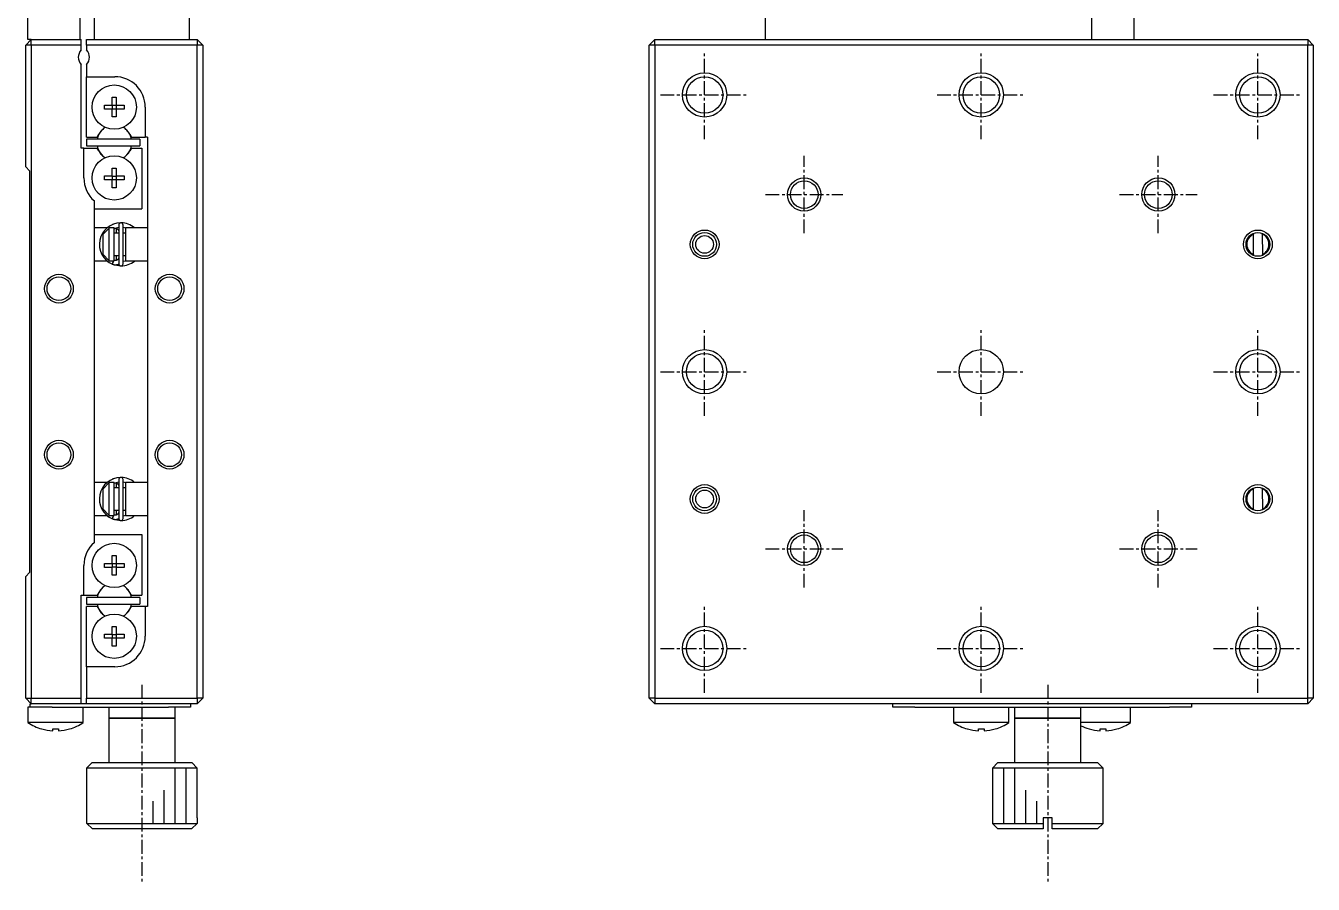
# Model space of a CAD drawing. Extents: x 10 to 359, y 10 to 236.
# Drawn here: x 66 to 182.3, y 98.1 to 175.7 of the extents above; entities that cross this region are included whole.
import ezdxf

# ---------------------------------------------------------------- set-up
doc = ezdxf.new("R2010")
doc.units = 0
doc.linetypes.add('CENTER', pattern=[2, 1.25, -0.25, 0.25, -0.25])
doc.layers.get('0').update_dxf_attribs({"linetype": 'CONTINUOUS'})
doc.layers.add('CENTER', color=1, linetype='CENTER')

msp = doc.modelspace()

# ---------------------------------------------------------------- linework, layer by layer
at = {"color": 7, "linetype": 'CONTINUOUS'}
for p, q in [((132.849996, 174.4), (132.849996, 190.9)), ((80.8, 174.4), (80.8, 184.8)), ((72.2, 174.4), (72.2, 182.4)), ((66.2, 174.4), (66.2, 179.4)), ((70.9, 179.4), (70.9, 174.4)), ((162.349997, 174.4), (162.349997, 179.4)), ((166.149996, 176.9), (166.149996, 174.4)), ((66.5, 174.4), (66, 173.9)), ((66.5, 173.9), (66, 173.9)), ((66, 162.9), (66, 173.9)), ((66.5, 174.4), (66.2, 174.4)), ((66.5, 173.9), (66.5, 174.4)), ((66.5, 174.4), (71, 174.4)), ((66.5, 173.9), (66.5, 114.9)), ((71, 173.9), (66.5, 173.9)), ((71, 173.9), (71, 174.4)), ((71, 173.461438), (71, 173.9)), ((71.5, 174.4), (81.5, 174.4)), ((71.5, 173.9), (71.5, 174.4)), ((81.5, 173.9), (71.5, 173.9)), ((71.5, 173.9), (71.5, 173.461438)), ((81.5, 174.4), (81.5, 173.9)), ((82, 173.9), (81.5, 174.4)), ((81.5, 114.9), (81.5, 173.9)), ((82, 173.9), (81.5, 173.9)), ((82, 173.9), (82, 114.9)), ((122.849996, 174.4), (122.349996, 173.9)), ((122.349996, 114.9), (122.349996, 173.9)), ((122.849996, 173.9), (122.349996, 173.9)), ((122.849996, 173.9), (122.849996, 174.4)), ((122.849996, 174.4), (181.849996, 174.4)), ((181.849996, 173.9), (122.849996, 173.9)), ((122.849996, 173.9), (122.849996, 114.9)), ((181.849996, 174.4), (181.849996, 173.9)), ((182.349996, 173.9), (181.849996, 174.4)), ((181.849996, 114.9), (181.849996, 173.9)), ((182.349996, 173.9), (181.849996, 173.9)), ((182.349996, 173.9), (182.349996, 114.9)), ((71, 164.6), (71, 172.138562)), ((71.5, 172.138562), (71.5, 171.05)), ((71.5, 171.05), (74.05, 171.05)), ((71.5, 165.6), (71.5, 171.05)), ((73.82, 169.186361), (74.18, 169.186361)), ((73.82, 168.48), (73.82, 169.186361)), ((74.18, 169.186361), (74.18, 168.48)), ((73.113639, 168.12), (73.113639, 168.48)), ((73.113639, 168.48), (73.82, 168.48)), ((73.82, 168.12), (73.113639, 168.12)), ((73.830372, 168.469628), (73.82, 168.48)), ((73.830372, 168.130372), (73.82, 168.12)), ((73.82, 167.413639), (73.82, 168.12)), ((73.830372, 168.469628), (74.169628, 168.469628)), ((73.830372, 168.130372), (73.830372, 168.469628)), ((74.169628, 168.130372), (73.830372, 168.130372)), ((74.169628, 168.469628), (74.18, 168.48)), ((74.169628, 168.469628), (74.169628, 168.130372)), ((74.169628, 168.130372), (74.18, 168.12)), ((74.18, 168.48), (74.886361, 168.48)), ((74.18, 168.12), (74.18, 167.413639)), ((74.886361, 168.12), (74.18, 168.12)), ((74.886361, 168.48), (74.886361, 168.12)), ((76.8, 168.3), (76.8, 165.6)), ((74.18, 167.413639), (73.82, 167.413639)), ((71.5, 165.6), (72.449194, 165.6)), ((76.3, 165.4), (71.5, 165.4)), ((71.5, 165.4), (71.5, 164.8)), ((72.449194, 165.6), (72.59936, 165.860095)), ((75.40064, 165.860095), (75.550806, 165.6)), ((75.550806, 165.6), (76.8, 165.6)), ((76.3, 165.4), (76.3, 164.8)), ((77, 165.6), (76.8, 165.6)), ((77, 165.6), (77, 123.2)), ((71.25, 164.6), (71, 164.6)), ((71.25, 161.9), (71.25, 164.6)), ((71.25, 164.6), (72.449194, 164.6)), ((71.5, 164.8), (76.3, 164.8)), ((72.59936, 164.339905), (72.449194, 164.6)), ((75.550806, 164.6), (75.40064, 164.339905)), ((75.550806, 164.6), (76.5, 164.6)), ((76.5, 164.6), (76.5, 159.1)), ((66, 162.9), (66.35, 162.55)), ((66.35, 162.55), (66.35, 126.25)), ((73.113639, 161.72), (73.113639, 162.08)), ((73.113639, 162.08), (73.82, 162.08)), ((73.82, 162.786361), (74.18, 162.786361)), ((73.82, 162.08), (73.82, 162.786361)), ((73.830372, 162.069628), (73.82, 162.08)), ((73.830372, 161.730372), (73.82, 161.72)), ((73.830372, 161.730372), (73.830372, 162.069628)), ((73.830372, 162.069628), (74.169628, 162.069628)), ((74.169628, 161.730372), (73.830372, 161.730372)), ((74.169628, 162.069628), (74.18, 162.08)), ((74.169628, 162.069628), (74.169628, 161.730372)), ((74.169628, 161.730372), (74.18, 161.72)), ((74.18, 162.786361), (74.18, 162.08)), ((74.18, 162.08), (74.886361, 162.08)), ((74.886361, 162.08), (74.886361, 161.72)), ((73.82, 161.72), (73.113639, 161.72)), ((73.82, 161.013639), (73.82, 161.72)), ((74.18, 161.013639), (73.82, 161.013639)), ((74.18, 161.72), (74.18, 161.013639)), ((74.886361, 161.72), (74.18, 161.72)), ((72.2, 156.975), (72.2, 159.820938)), ((72.2, 159.1), (76.5, 159.1)), ((73.363755, 157.4), (72.2, 157.4)), ((73, 156.816515), (73.5, 157.345683)), ((73.5, 157.4), (73.5, 157.345683)), ((74, 157.4), (73.5, 157.4)), ((73.5, 157.345683), (73.5, 154.454317)), ((73.835914, 157.687581), (73.817922, 157.679781)), ((73.892355, 157.709821), (73.835469, 157.68844)), ((73.988705, 157.329805), (74.003249, 157.335571)), ((73.999842, 157.33521), (74.404957, 157.443689)), ((74, 154.4), (74, 157.4)), ((74.003249, 157.335571), (74.017511, 157.340387)), ((74.017511, 157.340387), (74.032003, 157.344472)), ((74.032003, 157.344472), (74.04669, 157.347816)), ((74.04669, 157.347816), (74.061532, 157.350406)), ((74.061532, 157.350406), (74.07649, 157.352236)), ((74.07649, 157.352236), (74.091526, 157.3533)), ((74.091526, 157.3533), (74.1066, 157.353595)), ((74.1066, 157.353595), (74.121672, 157.353118)), ((74.121672, 157.353118), (74.136702, 157.351872)), ((74.136702, 157.351872), (74.15165, 157.349859)), ((74.15165, 157.349859), (74.166477, 157.347085)), ((74.166477, 157.347085), (74.181143, 157.343559)), ((74.181143, 157.343559), (74.19561, 157.339291)), ((74.19561, 157.339291), (74.209841, 157.334293)), ((74.2, 156.9), (74.2, 157.338184)), ((74.2, 156.9), (74.2, 157.338183)), ((74.209841, 157.334293), (74.223799, 157.32858)), ((74.223799, 157.32858), (74.237448, 157.322167)), ((74.237448, 157.322167), (74.250754, 157.315074)), ((74.250754, 157.315074), (74.263683, 157.30732)), ((74.263683, 157.30732), (74.276203, 157.298926)), ((74.276203, 157.298926), (74.288284, 157.289917)), ((74.288284, 157.289917), (74.299897, 157.280316)), ((74.299897, 157.280316), (74.311014, 157.270149)), ((74.311014, 157.270149), (74.321609, 157.259444)), ((74.321609, 157.259444), (74.331657, 157.248229)), ((74.331657, 157.248229), (74.341136, 157.236532)), ((74.341136, 157.236532), (74.350023, 157.224383)), ((74.350023, 157.224383), (74.3583, 157.211814)), ((74.3583, 157.211814), (74.365948, 157.198857)), ((74.365948, 157.198857), (74.37295, 157.185542)), ((74.37295, 157.185542), (74.379291, 157.171903)), ((74.379291, 157.171903), (74.384957, 157.157974)), ((74.384957, 157.157974), (74.389937, 157.143787)), ((74.389937, 157.143787), (74.39422, 157.129378)), ((74.39422, 157.129378), (74.397798, 157.114779)), ((74.397798, 157.114779), (74.400662, 157.100027)), ((74.400662, 157.100027), (74.402807, 157.085156)), ((74.402807, 157.085156), (74.404229, 157.0702)), ((74.405, 157.65), (74.405, 154.15)), ((74.795, 154.15), (74.795, 157.65)), ((74.795056, 157.443366), (75.000246, 157.403369)), ((75, 157.4), (75, 154.4)), ((77, 157.4), (75, 157.4)), ((75.000246, 157.403369), (75.012433, 157.400086)), ((72.2, 154.825), (72.2, 156.975)), ((73, 154.983485), (73, 156.816515)), ((74.405, 156.9), (74, 156.9)), ((74.404229, 157.0702), (74.404924, 157.055196)), ((74.404924, 157.055196), (74.405, 157.048501)), ((75, 156.9), (74.795, 156.9)), ((176.940972, 156.894654), (176.941712, 156.812855)), ((176.95905, 154.898608), (176.940976, 156.894147)), ((176.958313, 154.9799), (176.941712, 156.812855)), ((177.74168, 156.8201), (177.740937, 156.90214)), ((177.74168, 156.8201), (177.758281, 154.987145)), ((72.2, 133.975), (72.2, 154.825)), ((73.5, 154.454317), (73, 154.983485)), ((74, 154.9), (74.405, 154.9)), ((74.2, 154.461805), (74.2, 154.9)), ((74.2, 154.461806), (74.2, 154.9)), ((74.405, 154.751499), (74.404666, 154.737274)), ((74.795, 154.9), (75, 154.9)), ((176.958313, 154.9799), (176.959056, 154.89786)), ((177.759021, 154.905346), (177.758281, 154.987145)), ((72.2, 154.4), (73.363385, 154.4)), ((73.5, 154.454317), (73.5, 154.4)), ((73.5, 154.4), (74, 154.4)), ((73.806308, 154.12537), (73.827182, 154.116189)), ((73.826603, 154.116381), (73.894304, 154.3398)), ((73.832084, 154.127548), (73.831879, 154.122003)), ((73.831879, 154.122003), (73.832208, 154.117582)), ((73.83282, 154.134179), (73.832084, 154.127548)), ((73.832208, 154.117582), (73.8327, 154.11535)), ((73.8327, 154.11535), (73.83474, 154.111983)), ((73.834084, 154.141853), (73.83282, 154.134179)), ((73.835867, 154.150517), (73.834084, 154.141853)), ((73.83474, 154.111983), (73.835469, 154.11156)), ((73.835469, 154.11156), (73.865636, 154.099506)), ((73.838156, 154.160116), (73.835867, 154.150517)), ((73.840938, 154.170584), (73.838156, 154.160116)), ((73.844192, 154.181853), (73.840938, 154.170584)), ((73.847899, 154.193847), (73.844192, 154.181853)), ((73.852032, 154.206486), (73.847899, 154.193847)), ((73.856565, 154.219686), (73.852032, 154.206486)), ((73.861467, 154.23336), (73.856565, 154.219686)), ((73.866706, 154.247417), (73.861467, 154.23336)), ((73.865636, 154.099506), (73.898055, 154.088347)), ((73.872247, 154.261763), (73.866706, 154.247417)), ((73.878053, 154.276303), (73.872247, 154.261763)), ((73.884085, 154.290939), (73.878053, 154.276303)), ((73.890303, 154.305575), (73.884085, 154.290939)), ((73.884953, 154.092304), (74.572408, 153.956344)), ((73.896667, 154.320113), (73.890303, 154.305575)), ((73.894304, 154.3398), (73.924495, 154.400001)), ((73.903133, 154.334457), (73.896667, 154.320113)), ((73.898055, 154.088347), (73.930982, 154.078824)), ((73.909658, 154.348511), (73.903133, 154.334457)), ((73.9162, 154.362182), (73.909658, 154.348511)), ((73.922714, 154.375378), (73.9162, 154.362182)), ((73.929158, 154.388012), (73.922714, 154.375378)), ((73.935488, 154.4), (73.929158, 154.388012)), ((73.930982, 154.078824), (73.964334, 154.070961)), ((73.964334, 154.070961), (73.998028, 154.064776)), ((73.986649, 154.470034), (73.974361, 154.475362)), ((73.997025, 154.466788), (73.988705, 154.470195)), ((74.011205, 154.461643), (73.997025, 154.466788)), ((73.998028, 154.064776), (74.031983, 154.060284)), ((74.025628, 154.457227), (74.011205, 154.461643)), ((74.040257, 154.453552), (74.025628, 154.457227)), ((74.031983, 154.060284), (74.066115, 154.057494)), ((74.055054, 154.450628), (74.040257, 154.453552)), ((74.06998, 154.448465), (74.055054, 154.450628)), ((74.066115, 154.057494), (74.100341, 154.056415)), ((74.084995, 154.447067), (74.06998, 154.448465)), ((74.100059, 154.446438), (74.084995, 154.447067)), ((74.115133, 154.44658), (74.100059, 154.446438)), ((74.100341, 154.056415), (74.134577, 154.057047)), ((74.130176, 154.447492), (74.115133, 154.44658)), ((74.145149, 154.44917), (74.130176, 154.447492)), ((74.134577, 154.057047), (74.16874, 154.059389)), ((74.160013, 154.451609), (74.145149, 154.44917)), ((74.174729, 154.454801), (74.160013, 154.451609)), ((74.16874, 154.059389), (74.202746, 154.063436)), ((74.189259, 154.458736), (74.174729, 154.454801)), ((74.203566, 154.463403), (74.189259, 154.458736)), ((74.202746, 154.063436), (74.236513, 154.069178)), ((74.217614, 154.468786), (74.203566, 154.463403)), ((74.231366, 154.474871), (74.217614, 154.468786)), ((74.244791, 154.48164), (74.231366, 154.474871)), ((74.236513, 154.069178), (74.269957, 154.076601)), ((74.257853, 154.489074), (74.244791, 154.48164)), ((74.270522, 154.497152), (74.257853, 154.489074)), ((74.269957, 154.076601), (74.302996, 154.085686)), ((74.282768, 154.505853), (74.270522, 154.497152)), ((74.294561, 154.515151), (74.282768, 154.505853)), ((74.305874, 154.525024), (74.294561, 154.515151)), ((74.302996, 154.085686), (74.335551, 154.096413)), ((74.316681, 154.535445), (74.305874, 154.525024)), ((74.326957, 154.546386), (74.316681, 154.535445)), ((74.336679, 154.557821), (74.326957, 154.546386)), ((74.335551, 154.096413), (74.367542, 154.108755)), ((74.345824, 154.56972), (74.336679, 154.557821)), ((74.354372, 154.582053), (74.345824, 154.56972)), ((74.362306, 154.594791), (74.354372, 154.582053)), ((74.369606, 154.607901), (74.362306, 154.594791)), ((74.367542, 154.108755), (74.398889, 154.122683)), ((74.376257, 154.621353), (74.369606, 154.607901)), ((74.382244, 154.635113), (74.376257, 154.621353)), ((74.387555, 154.64915), (74.382244, 154.635113)), ((74.392178, 154.66343), (74.387555, 154.64915)), ((74.396102, 154.677918), (74.392178, 154.66343)), ((74.399319, 154.692581), (74.396102, 154.677918)), ((74.398889, 154.122683), (74.406547, 154.126375)), ((74.401823, 154.707385), (74.399319, 154.692581)), ((74.403606, 154.722294), (74.401823, 154.707385)), ((74.404666, 154.737274), (74.403606, 154.722294)), ((75.000203, 154.396632), (74.795023, 154.356318)), ((75, 154.4), (77, 154.4)), ((75.011431, 154.399678), (75.000203, 154.396632)), ((73.363755, 134.4), (72.2, 134.4)), ((72.2, 131.825), (72.2, 133.975)), ((73, 133.816515), (73.5, 134.345683)), ((73, 131.983485), (73, 133.816515)), ((73.5, 134.4), (73.5, 134.345683)), ((74, 134.4), (73.5, 134.4)), ((73.5, 134.345683), (73.5, 131.454317)), ((73.835914, 134.687581), (73.817922, 134.679781)), ((73.892355, 134.709821), (73.835469, 134.68844)), ((73.988705, 134.329805), (74.003249, 134.335571)), ((73.999842, 134.33521), (74.404957, 134.443689)), ((74, 131.4), (74, 134.4)), ((74.405, 133.9), (74, 133.9)), ((74.003249, 134.335571), (74.017511, 134.340387)), ((74.017511, 134.340387), (74.032003, 134.344472)), ((74.032003, 134.344472), (74.04669, 134.347816)), ((74.04669, 134.347816), (74.061532, 134.350406)), ((74.061532, 134.350406), (74.07649, 134.352236)), ((74.07649, 134.352236), (74.091526, 134.3533)), ((74.091526, 134.3533), (74.1066, 134.353595)), ((74.1066, 134.353595), (74.121672, 134.353118)), ((74.121672, 134.353118), (74.136702, 134.351872)), ((74.136702, 134.351872), (74.15165, 134.349859)), ((74.15165, 134.349859), (74.166477, 134.347085)), ((74.166477, 134.347085), (74.181143, 134.343559)), ((74.181143, 134.343559), (74.19561, 134.339291)), ((74.19561, 134.339291), (74.209841, 134.334293)), ((74.2, 133.9), (74.2, 134.338184)), ((74.2, 133.9), (74.2, 134.338183)), ((74.209841, 134.334293), (74.223799, 134.32858)), ((74.223799, 134.32858), (74.237448, 134.322167)), ((74.237448, 134.322167), (74.250754, 134.315074)), ((74.250754, 134.315074), (74.263683, 134.30732)), ((74.263683, 134.30732), (74.276203, 134.298926)), ((74.276203, 134.298926), (74.288284, 134.289917)), ((74.288284, 134.289917), (74.299897, 134.280316)), ((74.299897, 134.280316), (74.311014, 134.270149)), ((74.311014, 134.270149), (74.321609, 134.259444)), ((74.321609, 134.259444), (74.331657, 134.248229)), ((74.331657, 134.248229), (74.341136, 134.236532)), ((74.341136, 134.236532), (74.350023, 134.224383)), ((74.350023, 134.224383), (74.3583, 134.211814)), ((74.3583, 134.211814), (74.365948, 134.198857)), ((74.365948, 134.198857), (74.37295, 134.185542)), ((74.37295, 134.185542), (74.379291, 134.171903)), ((74.379291, 134.171903), (74.384957, 134.157974)), ((74.384957, 134.157974), (74.389937, 134.143787)), ((74.389937, 134.143787), (74.39422, 134.129378)), ((74.39422, 134.129378), (74.397798, 134.114779)), ((74.397798, 134.114779), (74.400662, 134.100027)), ((74.400662, 134.100027), (74.402807, 134.085156)), ((74.402807, 134.085156), (74.404229, 134.0702)), ((74.404229, 134.0702), (74.404924, 134.055196)), ((74.404924, 134.055196), (74.405, 134.048501)), ((74.405, 134.65), (74.405, 131.15)), ((74.795, 131.15), (74.795, 134.65)), ((75, 133.9), (74.795, 133.9)), ((74.795056, 134.443366), (75.000246, 134.403369)), ((75, 134.4), (75, 131.4)), ((77, 134.4), (75, 134.4)), ((75.000246, 134.403369), (75.012433, 134.400086)), ((176.940972, 133.894654), (176.941712, 133.812855)), ((176.95905, 131.898608), (176.940976, 133.894147)), ((176.958313, 131.9799), (176.941712, 133.812855)), ((177.74168, 133.8201), (177.740937, 133.90214)), ((177.74168, 133.8201), (177.758281, 131.987145)), ((72.2, 128.979062), (72.2, 131.825)), ((73.5, 131.454317), (73, 131.983485)), ((74, 131.9), (74.405, 131.9)), ((74.2, 131.461805), (74.2, 131.9)), ((74.2, 131.461806), (74.2, 131.9)), ((74.244791, 131.48164), (74.231366, 131.474871)), ((74.257853, 131.489074), (74.244791, 131.48164)), ((74.270522, 131.497152), (74.257853, 131.489074)), ((74.282768, 131.505853), (74.270522, 131.497152)), ((74.294561, 131.515151), (74.282768, 131.505853)), ((74.305874, 131.525024), (74.294561, 131.515151)), ((74.316681, 131.535445), (74.305874, 131.525024)), ((74.326957, 131.546386), (74.316681, 131.535445)), ((74.336679, 131.557821), (74.326957, 131.546386)), ((74.345824, 131.56972), (74.336679, 131.557821)), ((74.354372, 131.582053), (74.345824, 131.56972)), ((74.362306, 131.594791), (74.354372, 131.582053)), ((74.369606, 131.607901), (74.362306, 131.594791)), ((74.376257, 131.621353), (74.369606, 131.607901)), ((74.382244, 131.635113), (74.376257, 131.621353)), ((74.387555, 131.64915), (74.382244, 131.635113)), ((74.392178, 131.66343), (74.387555, 131.64915)), ((74.396102, 131.677918), (74.392178, 131.66343)), ((74.399319, 131.692581), (74.396102, 131.677918)), ((74.401823, 131.707385), (74.399319, 131.692581)), ((74.403606, 131.722294), (74.401823, 131.707385)), ((74.404666, 131.737274), (74.403606, 131.722294)), ((74.405, 131.751499), (74.404666, 131.737274)), ((74.795, 131.9), (75, 131.9)), ((176.958313, 131.9799), (176.959056, 131.89786)), ((177.759021, 131.905346), (177.758281, 131.987145)), ((72.2, 131.4), (73.363385, 131.4)), ((73.5, 131.454317), (73.5, 131.4)), ((73.5, 131.4), (74, 131.4)), ((73.806308, 131.12537), (73.833303, 131.113553)), ((73.826603, 131.116381), (73.894304, 131.3398)), ((73.832084, 131.127548), (73.831879, 131.122003)), ((73.831879, 131.122003), (73.832208, 131.117582)), ((73.83282, 131.134179), (73.832084, 131.127548)), ((73.832208, 131.117582), (73.8327, 131.11535)), ((73.8327, 131.11535), (73.83474, 131.111983)), ((73.834084, 131.141853), (73.83282, 131.134179)), ((73.835867, 131.150517), (73.834084, 131.141853)), ((73.83474, 131.111983), (73.835469, 131.11156)), ((73.835469, 131.11156), (73.865636, 131.099506)), ((73.838156, 131.160116), (73.835867, 131.150517)), ((73.840938, 131.170584), (73.838156, 131.160116)), ((73.844192, 131.181853), (73.840938, 131.170584)), ((73.847899, 131.193847), (73.844192, 131.181853)), ((73.852032, 131.206486), (73.847899, 131.193847)), ((73.856565, 131.219686), (73.852032, 131.206486)), ((73.861467, 131.23336), (73.856565, 131.219686)), ((73.866706, 131.247417), (73.861467, 131.23336)), ((73.865636, 131.099506), (73.898055, 131.088347)), ((73.872247, 131.261763), (73.866706, 131.247417)), ((73.878053, 131.276303), (73.872247, 131.261763)), ((73.884085, 131.290939), (73.878053, 131.276303)), ((73.890303, 131.305575), (73.884085, 131.290939)), ((73.884953, 131.092304), (74.572408, 130.956344)), ((73.896667, 131.320113), (73.890303, 131.305575)), ((73.894304, 131.3398), (73.924495, 131.400001)), ((73.903133, 131.334457), (73.896667, 131.320113)), ((73.898055, 131.088347), (73.930982, 131.078824)), ((73.909658, 131.348511), (73.903133, 131.334457)), ((73.9162, 131.362182), (73.909658, 131.348511)), ((73.922714, 131.375378), (73.9162, 131.362182)), ((73.929158, 131.388012), (73.922714, 131.375378)), ((73.935488, 131.4), (73.929158, 131.388012)), ((73.930982, 131.078824), (73.964334, 131.070961)), ((73.964334, 131.070961), (73.998028, 131.064776)), ((73.986649, 131.470034), (73.974361, 131.475362)), ((73.997025, 131.466788), (73.988705, 131.470195)), ((74.011205, 131.461643), (73.997025, 131.466788)), ((73.998028, 131.064776), (74.031983, 131.060284)), ((74.025628, 131.457227), (74.011205, 131.461643)), ((74.040257, 131.453552), (74.025628, 131.457227)), ((74.031983, 131.060284), (74.066115, 131.057494)), ((74.055054, 131.450628), (74.040257, 131.453552)), ((74.06998, 131.448465), (74.055054, 131.450628)), ((74.066115, 131.057494), (74.100341, 131.056415)), ((74.084995, 131.447067), (74.06998, 131.448465)), ((74.100059, 131.446438), (74.084995, 131.447067)), ((74.115133, 131.44658), (74.100059, 131.446438)), ((74.100341, 131.056415), (74.134577, 131.057047)), ((74.130176, 131.447492), (74.115133, 131.44658)), ((74.145149, 131.44917), (74.130176, 131.447492)), ((74.134577, 131.057047), (74.16874, 131.059389)), ((74.160013, 131.451609), (74.145149, 131.44917)), ((74.174729, 131.454801), (74.160013, 131.451609)), ((74.16874, 131.059389), (74.202746, 131.063436)), ((74.189259, 131.458736), (74.174729, 131.454801)), ((74.203566, 131.463403), (74.189259, 131.458736)), ((74.202746, 131.063436), (74.236513, 131.069178)), ((74.217614, 131.468786), (74.203566, 131.463403)), ((74.231366, 131.474871), (74.217614, 131.468786)), ((74.236513, 131.069178), (74.269957, 131.076601)), ((74.269957, 131.076601), (74.302996, 131.085686)), ((74.302996, 131.085686), (74.335551, 131.096413)), ((74.335551, 131.096413), (74.367542, 131.108755)), ((74.367542, 131.108755), (74.398889, 131.122683)), ((74.398889, 131.122683), (74.406547, 131.126375)), ((75.000203, 131.396632), (74.795023, 131.356318)), ((75, 131.4), (77, 131.4)), ((75.011431, 131.399678), (75.000203, 131.396632)), ((72.2, 129.7), (76.5, 129.7)), ((76.5, 129.7), (76.5, 124.2)), ((71.25, 124.2), (71.25, 126.9)), ((73.113639, 126.72), (73.113639, 127.08)), ((73.113639, 127.08), (73.82, 127.08)), ((73.82, 127.786361), (74.18, 127.786361)), ((73.82, 127.08), (73.82, 127.786361)), ((73.830372, 127.069628), (73.82, 127.08)), ((73.830372, 127.069628), (74.169628, 127.069628)), ((73.830372, 126.730372), (73.830372, 127.069628)), ((74.169628, 127.069628), (74.18, 127.08)), ((74.169628, 127.069628), (74.169628, 126.730372)), ((74.18, 127.786361), (74.18, 127.08)), ((74.18, 127.08), (74.886361, 127.08)), ((74.886361, 127.08), (74.886361, 126.72)), ((66.35, 126.25), (66, 125.9)), ((66, 114.9), (66, 125.9)), ((73.82, 126.72), (73.113639, 126.72)), ((73.830372, 126.730372), (73.82, 126.72)), ((73.82, 126.013639), (73.82, 126.72)), ((74.18, 126.013639), (73.82, 126.013639)), ((74.169628, 126.730372), (73.830372, 126.730372)), ((74.169628, 126.730372), (74.18, 126.72)), ((74.18, 126.72), (74.18, 126.013639)), ((74.886361, 126.72), (74.18, 126.72)), ((71, 124.2), (71.25, 124.2)), ((71, 114.9), (71, 124.2)), ((71.25, 124.2), (72.449194, 124.2)), ((76.3, 124), (71.5, 124)), ((71.5, 124), (71.5, 123.4)), ((71.5, 123.4), (76.3, 123.4)), ((72.59936, 124.460095), (72.449194, 124.2)), ((75.550806, 124.2), (75.40064, 124.460095)), ((75.550806, 124.2), (76.5, 124.2)), ((76.3, 124), (76.3, 123.4)), ((72.449194, 123.2), (71.5, 123.2)), ((71.5, 117.75), (71.5, 123.2)), ((72.449194, 123.2), (72.59936, 122.939905)), ((75.40064, 122.939905), (75.550806, 123.2)), ((76.8, 123.2), (75.550806, 123.2)), ((76.8, 123.2), (76.8, 120.5)), ((77, 123.2), (76.8, 123.2)), ((73.82, 121.386361), (74.18, 121.386361)), ((73.82, 120.68), (73.82, 121.386361)), ((74.18, 121.386361), (74.18, 120.68)), ((73.113639, 120.32), (73.113639, 120.68)), ((73.113639, 120.68), (73.82, 120.68)), ((73.82, 120.32), (73.113639, 120.32)), ((73.830372, 120.669628), (73.82, 120.68)), ((73.830372, 120.330372), (73.82, 120.32)), ((73.82, 119.613639), (73.82, 120.32)), ((73.830372, 120.669628), (74.169628, 120.669628)), ((73.830372, 120.330372), (73.830372, 120.669628)), ((74.169628, 120.330372), (73.830372, 120.330372)), ((74.169628, 120.669628), (74.18, 120.68)), ((74.169628, 120.669628), (74.169628, 120.330372)), ((74.169628, 120.330372), (74.18, 120.32)), ((74.18, 120.68), (74.886361, 120.68)), ((74.886361, 120.32), (74.18, 120.32)), ((74.18, 120.32), (74.18, 119.613639)), ((74.886361, 120.68), (74.886361, 120.32)), ((74.18, 119.613639), (73.82, 119.613639)), ((71.5, 117.75), (71.5, 114.9)), ((74.05, 117.75), (71.5, 117.75)), ((66, 114.9), (66.5, 114.9)), ((66, 114.9), (66.5, 114.4)), ((66.4, 114.1), (66.2, 114.1)), ((66.2, 114.1), (66.2, 112.708343)), ((66.4, 114.1), (66.4, 114.4)), ((66.4, 114.4), (66.5, 114.4)), ((68.4, 114.1), (66.4, 114.1)), ((66.5, 114.9), (71, 114.9)), ((66.5, 114.4), (66.5, 114.9)), ((71, 114.4), (66.5, 114.4)), ((68.4, 114.1), (69.775, 114.1)), ((69.775, 114.1), (78.9, 114.1)), ((71, 114.4), (71, 114.9)), ((71.5, 114.4), (71, 114.4)), ((71.2, 112.708343), (71.2, 114.1)), ((71.5, 114.9), (81.5, 114.9)), ((71.5, 114.4), (71.5, 114.9)), ((81.5, 114.4), (71.5, 114.4)), ((73.5, 114.1), (73.5, 113.1)), ((80.9, 114.1), (78.9, 114.1)), ((79.5, 113.1), (79.5, 114.1)), ((80.9, 114.4), (80.9, 114.1)), ((82, 114.9), (81.5, 114.4)), ((81.5, 114.9), (81.5, 114.4)), ((82, 114.9), (81.5, 114.9)), ((122.349996, 114.9), (122.849996, 114.4)), ((122.849996, 114.9), (122.349996, 114.9)), ((122.849996, 114.9), (181.849996, 114.9)), ((122.849996, 114.9), (122.849996, 114.4)), ((181.849996, 114.4), (122.849996, 114.4)), ((144.349996, 114.1), (144.349996, 114.4)), ((146.349996, 114.1), (144.349996, 114.1)), ((146.349996, 114.1), (151.274996, 114.1)), ((149.849997, 114.1), (149.849997, 112.708343)), ((151.274996, 114.1), (153.424996, 114.1)), ((153.424996, 114.1), (156.774996, 114.1)), ((154.849996, 112.708343), (154.849996, 114.1)), ((155.349996, 114.1), (155.349996, 113.1)), ((156.774996, 114.1), (158.924996, 114.1)), ((158.924996, 114.1), (162.274996, 114.1)), ((161.349996, 113.1), (161.349996, 114.1)), ((162.274996, 114.1), (164.424996, 114.1)), ((164.424996, 114.1), (169.349997, 114.1)), ((165.849996, 112.708343), (165.849996, 114.1)), ((171.349997, 114.1), (169.349997, 114.1)), ((171.349997, 114.4), (171.349997, 114.1)), ((181.849996, 114.4), (181.849996, 114.9)), ((182.349996, 114.9), (181.849996, 114.9)), ((181.849996, 114.4), (182.349996, 114.9)), ((79.5, 113.1), (73.5, 113.1)), ((73.5, 113.1), (79.5, 113.1)), ((73.5, 113.1), (73.5, 109.1)), ((79.5, 109.1), (79.5, 113.1)), ((158.349996, 113.1), (155.349996, 113.1)), ((155.349996, 113.1), (158.349996, 113.1)), ((155.349996, 113.1), (155.349996, 109.1)), ((161.349996, 113.1), (158.349996, 113.1)), ((158.349996, 113.1), (161.349996, 113.1)), ((161.349996, 109.1), (161.349996, 113.1)), ((71.2, 112.708343), (66.2, 112.708343)), ((67.438067, 112.130564), (67.44141, 112.137419)), ((68.44, 112.137419), (68.96, 112.137419)), ((68.44, 111.965047), (68.44, 112.137419)), ((68.96, 112.137419), (68.96, 111.965047)), ((69.95859, 112.137419), (69.961933, 112.130564)), ((152.349996, 112.708343), (149.849996, 112.708343)), ((151.088064, 112.130564), (151.091407, 112.137419)), ((151.088064, 112.130564), (151.091407, 112.137419)), ((152.089996, 112.137419), (152.609996, 112.137419)), ((152.089996, 111.965047), (152.089996, 112.137419)), ((154.849996, 112.708343), (152.349996, 112.708343)), ((152.609996, 112.137419), (152.609996, 111.965047)), ((153.608586, 112.137419), (153.611929, 112.130564)), ((153.608586, 112.137419), (153.611929, 112.130564)), ((163.349996, 112.708343), (161.349996, 112.708343)), ((162.088064, 112.130564), (162.091407, 112.137419)), ((162.088064, 112.130564), (162.091407, 112.137419)), ((163.089996, 112.137419), (163.609996, 112.137419)), ((163.089996, 111.965047), (163.089996, 112.137419)), ((165.849996, 112.708343), (163.349996, 112.708343)), ((163.609996, 112.137419), (163.609996, 111.965047)), ((164.608586, 112.137419), (164.611929, 112.130564)), ((164.608586, 112.137419), (164.611929, 112.130564)), ((72, 109.1), (71.5, 108.6)), ((81.5, 108.6), (71.5, 108.6)), ((71.5, 108.6), (71.5, 104.1)), ((72, 109.1), (81, 109.1)), ((81.5, 108.6), (81, 109.1)), ((81.5, 104.1), (81.5, 108.6)), ((153.849996, 109.1), (153.349996, 108.6)), ((158.349996, 108.6), (153.349996, 108.6)), ((153.349996, 108.6), (153.349996, 103.6)), ((153.849996, 109.1), (158.349996, 109.1)), ((158.349996, 109.1), (162.849996, 109.1)), ((163.349996, 108.6), (158.349996, 108.6)), ((163.349996, 108.6), (162.849996, 109.1)), ((163.349996, 103.6), (163.349996, 108.6)), ((71.516026, 104.1), (71.5, 104.1)), ((71.516026, 103.6), (71.516026, 104.1)), ((71.516026, 103.6), (81.483974, 103.6)), ((72.017813, 103.1), (71.516026, 103.6)), ((81.483974, 103.6), (80.982187, 103.1)), ((81.5, 104.1), (81.483974, 104.1)), ((81.483974, 104.1), (81.483974, 103.6)), ((153.349996, 103.6), (157.949996, 103.6)), ((153.349996, 103.6), (153.849996, 103.1)), ((158.749996, 104.1), (157.949996, 104.1)), ((157.949996, 104.1), (157.949996, 103.6)), ((158.749996, 104.1), (157.949996, 104.1)), ((157.949996, 103.6), (157.949996, 103.1)), ((158.749996, 103.6), (158.749996, 104.1)), ((158.749996, 103.6), (163.349996, 103.6)), ((158.749996, 103.1), (158.749996, 103.6)), ((162.849996, 103.1), (163.349996, 103.6)), ((80.982187, 103.1), (72.017813, 103.1)), ((157.949996, 103.1), (153.849996, 103.1)), ((157.949996, 103.1), (153.849996, 103.1)), ((162.849996, 103.1), (158.749996, 103.1)), ((162.849996, 103.1), (158.749996, 103.1))]:
    msp.add_line(p, q, dxfattribs=at)
at = {"color": 3, "linetype": 'CONTINUOUS'}
for p, q in [((79.5, 103.6), (79.5, 108.6)), ((80.5, 103.6), (80.5, 108.6)), ((154.349996, 108.6), (154.349996, 103.6)), ((155.349996, 108.6), (155.349996, 103.6)), ((78.5, 103.6), (78.5, 106.6)), ((156.349996, 106.6), (156.349996, 103.6)), ((77.5, 103.6), (77.5, 105.6)), ((157.349996, 105.6), (157.349996, 103.6))]:
    msp.add_line(p, q, dxfattribs=at)
for centre, radius in [((127.349996, 169.4), 2), ((152.349996, 169.4), 2), ((177.349996, 169.4), 2), ((136.349996, 160.4), 1.5), ((168.349996, 160.4), 1.5), ((127.349996, 155.9), 1.3), ((177.349996, 155.9), 1.3), ((69, 151.9), 1.3), ((79, 151.9), 1.3), ((127.349996, 144.4), 2), ((177.349996, 144.4), 2), ((69, 136.9), 1.3), ((79, 136.9), 1.3), ((127.349996, 132.9), 1.3), ((177.349996, 132.9), 1.3), ((136.349996, 128.4), 1.5), ((168.349996, 128.4), 1.5), ((127.349996, 119.4), 2), ((152.349996, 119.4), 2), ((177.349996, 119.4), 2)]:
    msp.add_circle(centre, radius, dxfattribs=at)
at = {"color": 7, "linetype": 'CONTINUOUS'}
for centre, radius in [((127.349996, 169.4), 1.65), ((152.349996, 169.4), 1.65), ((177.349996, 169.4), 1.65), ((74, 168.3), 2), ((74, 161.9), 2), ((136.349996, 160.4), 1.25), ((168.349996, 160.4), 1.25), ((127.349996, 155.9), 1.075), ((127.349996, 155.9), 0.8), ((177.349996, 155.9), 1.075), ((69, 151.9), 1.075), ((79, 151.9), 1.075), ((127.349996, 144.4), 1.65), ((152.349996, 144.4), 2), ((177.349996, 144.4), 1.65), ((69, 136.9), 1.075), ((79, 136.9), 1.075), ((127.349996, 132.9), 1.075), ((177.349996, 132.9), 1.075), ((127.349996, 132.9), 0.8), ((136.349996, 128.4), 1.25), ((168.349996, 128.4), 1.25), ((74, 126.9), 2), ((74, 120.5), 2), ((127.349996, 119.4), 1.65), ((152.349996, 119.4), 1.65), ((177.349996, 119.4), 1.65)]:
    msp.add_circle(centre, radius, dxfattribs=at)
for centre, radius, start, end in [((71.75, 172.8), 1, 138.590378, 221.409622), ((70.75, 172.8), 1, 318.590378, 41.409622), ((74.05, 168.3), 2.75, 0, 90), ((74, 165.099999), 1.5875, 120.433182, 135.000249), ((74.114905, 164.985095), 1.75, 121.881533, 135), ((74, 165.099999), 1.5875, 44.999751, 59.566818), ((73.885095, 164.985095), 1.75, 45, 58.118467), ((74, 165.099999), 1.5875, 135.000249, 169.10691), ((74.114905, 164.985095), 1.75, 135, 150), ((73.885095, 164.985095), 1.75, 30, 45), ((74, 165.099999), 1.5875, 10.89309, 44.999751), ((74, 165.099999), 1.5875, 190.893016, 225.000249), ((74.114905, 165.214905), 1.75, 210, 225), ((74, 165.099999), 1.5875, 314.999751, 349.106984), ((73.885095, 165.214905), 1.75, 315, 330), ((74.114905, 165.214905), 1.75, 225, 238.118467), ((74, 165.099999), 1.5875, 225.000249, 239.566737), ((74, 165.099999), 1.5875, 300.433263, 314.999751), ((73.885095, 165.214905), 1.75, 301.881533, 315), ((74, 161.9), 2.75, 180, 229.114807), ((74.600314, 155.899859), 1.94403, 90.734734, 246.839517), ((74.6, 157.65), 0.195, 0, 180), ((74.601079, 155.903835), 1.939975, 50.469098, 89.286231), ((177.349996, 155.9), 1, 114.09709, 246.940733), ((177.349996, 155.9), 1, 294.09709, 66.940733), ((74.6, 154.15), 0.195, 180, 0), ((74.598173, 155.905171), 1.949107, 270.724667, 309.426223), ((74.600314, 132.899859), 1.94403, 90.734734, 246.839517), ((74.6, 134.65), 0.195, 0, 180), ((74.601079, 132.903835), 1.939975, 50.469098, 89.286231), ((177.349996, 132.9), 1, 114.09709, 246.940733), ((177.349996, 132.9), 1, 294.09709, 66.940733), ((74.6, 131.15), 0.195, 180, 0), ((74.598173, 132.905171), 1.949107, 270.724667, 309.426223), ((74, 126.9), 2.75, 130.885193, 180), ((74, 123.699999), 1.5875, 135.000249, 169.10691), ((74.114905, 123.585095), 1.75, 135, 150), ((74, 123.699999), 1.5875, 120.433182, 135.000249), ((74.114905, 123.585095), 1.75, 121.881533, 135), ((74, 123.699999), 1.5875, 44.999751, 59.566818), ((73.885095, 123.585095), 1.75, 45, 58.118467), ((73.885095, 123.585095), 1.75, 30, 45), ((74, 123.699999), 1.5875, 10.89309, 44.999751), ((74, 123.699999), 1.5875, 190.893016, 225.000249), ((74, 123.699999), 1.5875, 314.999751, 349.106984), ((74.114905, 123.814905), 1.75, 210, 225), ((74.114905, 123.814905), 1.75, 225, 238.118467), ((74, 123.699999), 1.5875, 225.000249, 239.566737), ((74, 123.699999), 1.5875, 300.433263, 314.999751), ((73.885095, 123.814905), 1.75, 301.881533, 315), ((73.885095, 123.814905), 1.75, 315, 330), ((74.05, 120.5), 2.75, 270, 0), ((68.7, 116.45), 4.5, 236.251011, 253.714157), ((68.7, 116.45), 4.492483, 253.73057, 266.682184), ((68.7, 116.45), 4.492483, 273.317816, 286.26943), ((68.7, 116.45), 4.5, 286.285843, 303.748989), ((152.349996, 116.45), 4.5, 236.251011, 253.714157), ((152.349996, 116.45), 4.492483, 253.73057, 266.682184), ((152.349996, 116.45), 4.492483, 273.317816, 286.26943), ((152.349996, 116.45), 4.5, 286.285843, 303.748989), ((163.349996, 116.45), 4.5, 243.6122, 253.714157), ((163.349996, 116.45), 4.492483, 253.73057, 266.682184), ((163.349996, 116.45), 4.492483, 273.317816, 286.26943), ((163.349996, 116.45), 4.5, 286.285843, 303.748989)]:
    msp.add_arc(centre, radius, start, end, dxfattribs=at)
at = {"layer": 'CENTER', "color": 1, "linetype": 'CENTER'}
for p, q in [((127.349996, 165.4), (127.349996, 173.4)), ((152.349996, 165.4), (152.349996, 173.4)), ((177.349996, 165.4), (177.349996, 173.4)), ((123.349996, 169.4), (131.349996, 169.4)), ((148.349996, 169.4), (156.349996, 169.4)), ((173.349996, 169.4), (181.349996, 169.4)), ((136.349996, 156.9), (136.349996, 163.9)), ((168.349996, 156.9), (168.349996, 163.9)), ((132.849996, 160.4), (139.849996, 160.4)), ((164.849996, 160.4), (171.849996, 160.4)), ((127.349996, 140.4), (127.349996, 148.4)), ((152.349996, 140.4), (152.349996, 148.4)), ((177.349996, 140.4), (177.349996, 148.4)), ((123.349996, 144.4), (131.349996, 144.4)), ((148.349996, 144.4), (156.349996, 144.4)), ((173.349996, 144.4), (181.349996, 144.4)), ((136.349996, 124.9), (136.349996, 131.9)), ((168.349996, 124.9), (168.349996, 131.9)), ((132.849996, 128.4), (139.849996, 128.4)), ((164.849996, 128.4), (171.849996, 128.4)), ((127.349996, 115.4), (127.349996, 123.4)), ((152.349996, 115.4), (152.349996, 123.4)), ((177.349996, 115.4), (177.349996, 123.4)), ((123.349996, 119.4), (131.349996, 119.4)), ((148.349996, 119.4), (156.349996, 119.4)), ((173.349996, 119.4), (181.349996, 119.4)), ((76.5, 116.1), (76.5, 98.1)), ((158.349996, 116.1), (158.349996, 98.1))]:
    msp.add_line(p, q, dxfattribs=at)

doc.saveas('drawing.dxf')
